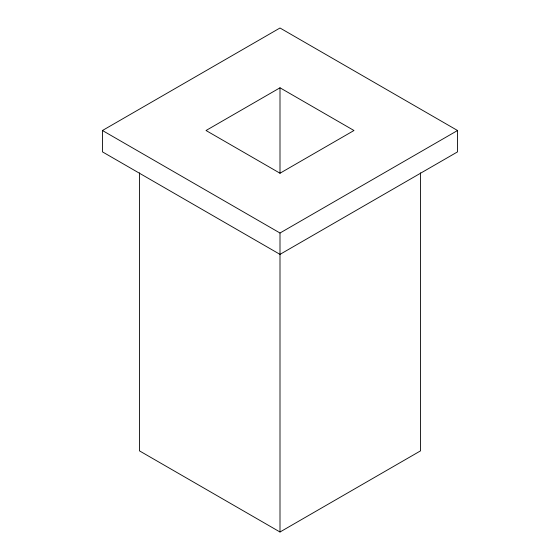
<?xml version="1.0" encoding="UTF-8"?>
<svg xmlns="http://www.w3.org/2000/svg" width="560" height="560" viewBox="0 0 560 560"><rect width="100%" height="100%" fill="white"/><g stroke="black" fill="none" stroke-linecap="round" stroke-linejoin="round"><path stroke-width="0.84" d="M102.452 130.508L280 28L457.548 130.508L457.548 151.865L280 254.373L102.452 151.865L102.452 130.508L280 233.016L457.548 130.508M280 87.794L206.024 130.508L280 173.222L353.976 130.508L280 87.794L280 173.334M139.44 172.844L139.44 450.849L280 532L420.56 450.849L420.56 172.844M280 233.016L280 532"/></g></svg>
